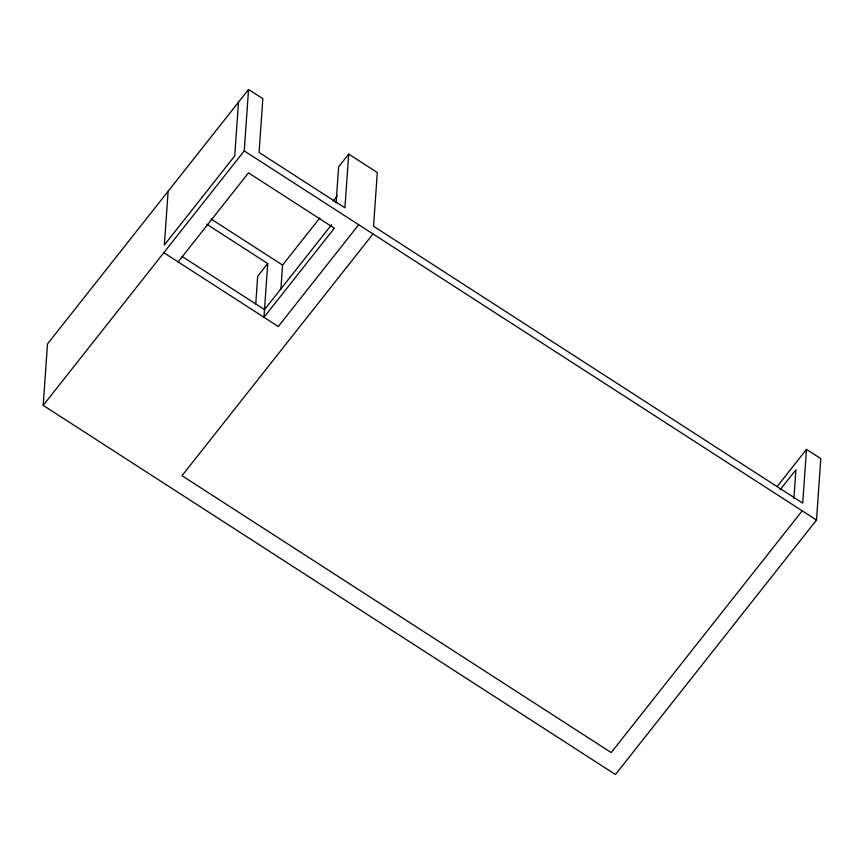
<?xml version="1.0" encoding="UTF-8"?>
<svg xmlns="http://www.w3.org/2000/svg" width="864" height="864" viewBox="0 0 864 864"><rect width="100%" height="100%" fill="white"/><g stroke="black" fill="none" stroke-linecap="round" stroke-linejoin="round"><path stroke-width="1.3" d="M43.2 405.378L47.498 343.958L248.54 89.478L262.85 98.701L259.092 152.442L344.93 207.814L348.689 154.073L377.298 172.53L373.54 226.271L802.732 503.129L806.49 449.388L820.8 458.622L816.502 520.042L615.46 774.522L43.2 405.378L244.242 150.898L248.54 89.478M168.124 191.268L164.365 245.009L234.727 155.941L238.486 102.2M255.744 303.912L257.677 276.275L267.732 263.552L206.744 224.208M267.732 263.552L263.974 317.293L334.336 228.215L248.497 172.843L178.135 261.922M280.886 289.278L282.571 265.097L319.831 217.944M336.096 203.072L338.634 166.806L348.689 154.073M793.876 498.744L795.906 469.789L780.062 489.845M333.072 201.182L337.208 195.944M331.56 224.737L264.514 309.614L182.056 256.424M358.7 224.726L278.284 326.516L163.825 252.688M373 233.95L182.012 475.708L611.204 752.566L802.202 510.808M777.298 486.346L806.49 449.388M244.242 150.898L816.502 520.042M211.183 219.046L282.571 265.097"/></g></svg>
